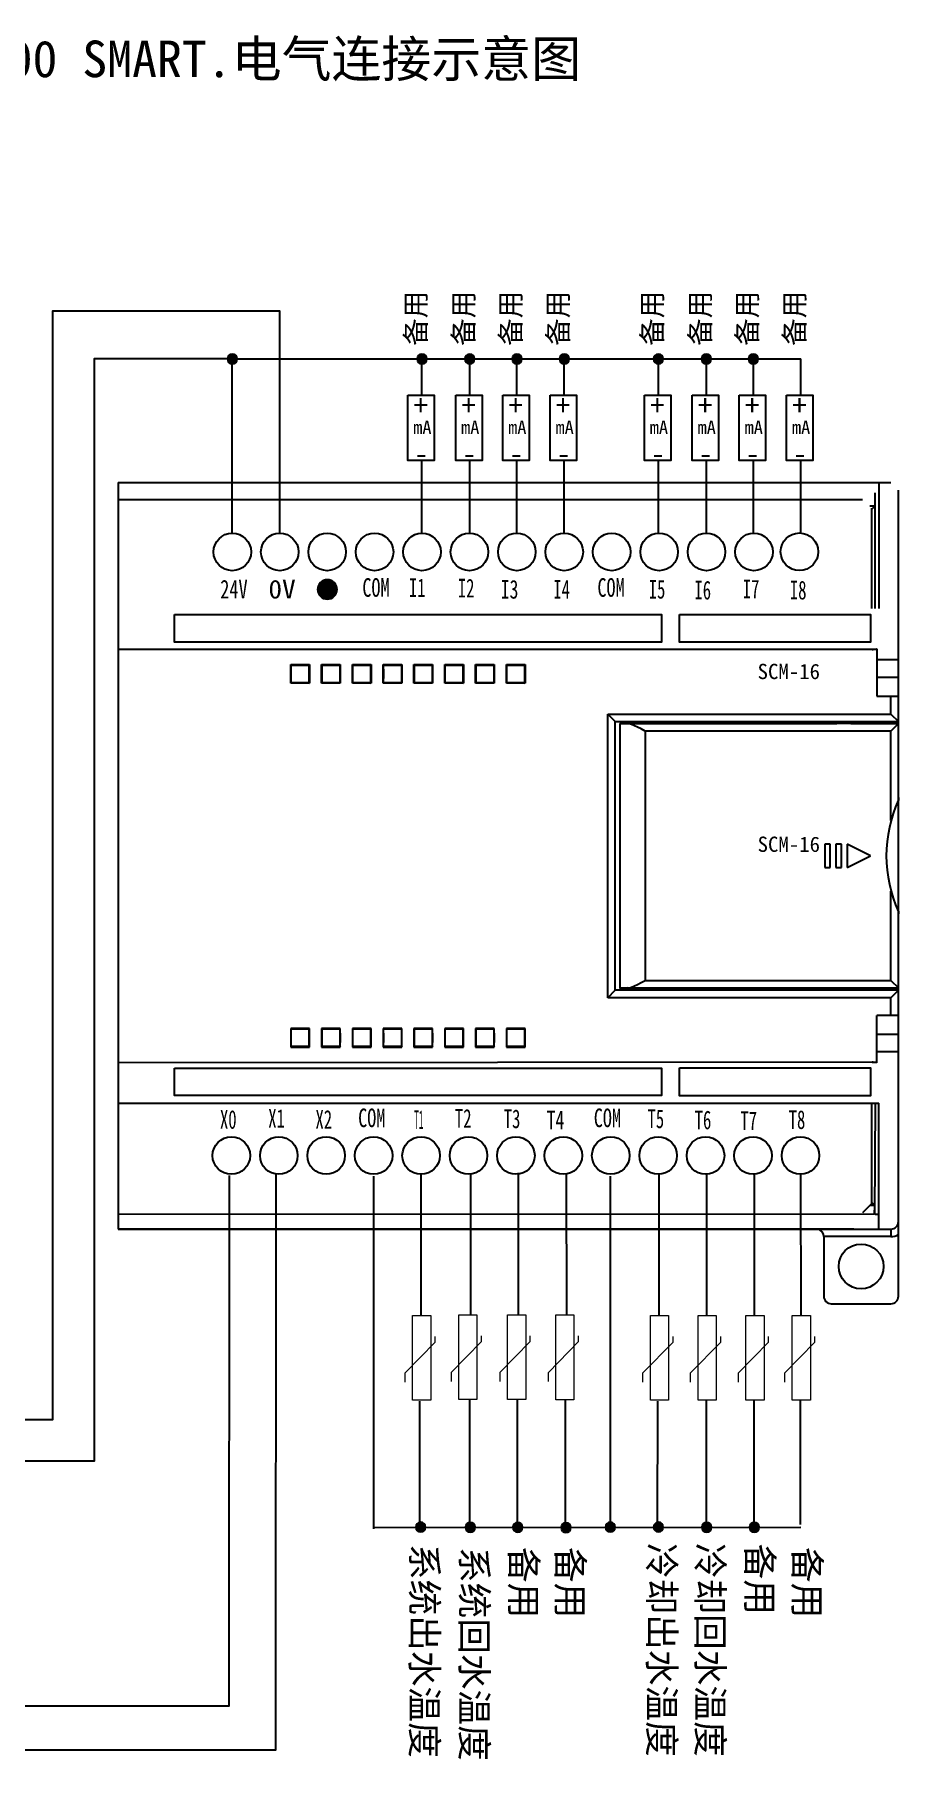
# Model space of a CAD drawing. Extents: x 430 to 1102, y 359 to 561.
# Drawn here: x 604.9 to 697.5, y 375.9 to 560.8 of the extents above; entities that cross this region are included whole.
import ezdxf
from ezdxf.enums import TextEntityAlignment as Align

# ---------------------------------------------------------------- set-up
doc = ezdxf.new("R2010")
doc.units = 0
doc.header["$LTSCALE"] = 47.498
doc.header["$MEASUREMENT"] = 0
doc.layers.get('0').update_dxf_attribs({"linetype": 'CONTINUOUS'})
doc.layers.add('控制线', color=7, linetype='CONTINUOUS', lineweight=25)
doc.layers.add('文本', color=7, linetype='CONTINUOUS', lineweight=25)

# ---------------------------------------------------------------- blocks, each defined once
blk = doc.blocks.new('CAXBLOCK230', base_point=(492.259, -16.618))
at = {"layer": '控制线', "linetype": 'Continuous', "lineweight": 25}
blk.add_hatch(color=256, dxfattribs=at).paths.add_polyline_path([(1252.827, 322.312), (1252.307, 322.312), (1252.314, 322.231), (1252.333, 322.151), (1252.364, 322.076), (1252.407, 322.007), (1252.46, 321.944), (1252.522, 321.891), (1252.591, 321.849), (1252.667, 321.818), (1252.746, 321.799), (1252.827, 321.792), (1252.909, 321.799), (1252.988, 321.818), (1253.064, 321.849), (1253.133, 321.891), (1253.195, 321.944), (1253.248, 322.007), (1253.291, 322.076), (1253.322, 322.151), (1253.341, 322.231), (1253.347, 322.312)], flags=0)
for p, q in [((1252.827, 322.312), (1252.307, 322.312)), ((1253.347, 322.312), (1252.827, 322.312))]:
    blk.add_line(p, q, dxfattribs=at)
blk.add_arc((1252.827, 322.312), 0.52, 180, 360, dxfattribs=at)
blk = doc.blocks.new('CAXBLOCK231', base_point=(492.259, -16.618))
at = {"layer": '控制线', "linetype": 'Continuous', "lineweight": 25}
blk.add_hatch(color=256, dxfattribs=at).paths.add_polyline_path([(1252.827, 322.312), (1253.347, 322.312), (1253.341, 322.394), (1253.322, 322.473), (1253.291, 322.548), (1253.248, 322.618), (1253.195, 322.68), (1253.133, 322.733), (1253.064, 322.775), (1252.988, 322.807), (1252.909, 322.826), (1252.827, 322.832), (1252.746, 322.826), (1252.667, 322.807), (1252.591, 322.775), (1252.522, 322.733), (1252.46, 322.68), (1252.407, 322.618), (1252.364, 322.548), (1252.333, 322.473), (1252.314, 322.394), (1252.307, 322.312)], flags=0)
for p, q in [((1252.307, 322.312), (1252.827, 322.312)), ((1252.827, 322.312), (1253.347, 322.312))]:
    blk.add_line(p, q, dxfattribs=at)
blk.add_arc((1252.827, 322.312), 0.52, 0, 180, dxfattribs=at)
blk = doc.blocks.new('CAXBLOCK229', base_point=(1252.567, 322.312))
at = {"layer": '控制线', "linetype": 'Continuous', "lineweight": 25}
for name in ['CAXBLOCK231', 'CAXBLOCK230']:
    blk.add_blockref(name, (492.259, -16.618), dxfattribs=at)

msp = doc.modelspace()

# ---------------------------------------------------------------- linework, layer by layer
for p, q in [((626.09, 507.33), (626.09, 526.01)), ((631.17, 507.33), (631.17, 526.01)), ((646.41, 522.13), (646.41, 526.01)), ((651.53, 522.13), (651.53, 526.01)), ((656.58, 522.13), (656.58, 526.01)), ((661.65, 522.13), (661.65, 526.01)), ((671.74, 522.13), (671.74, 526.01)), ((676.87, 522.13), (676.87, 526.01)), ((681.91, 522.13), (681.91, 526.01)), ((686.98, 522.13), (686.98, 526.01)), ((646.41, 507.33), (646.41, 515.12)), ((651.53, 507.33), (651.53, 515.12)), ((656.58, 507.33), (656.58, 515.12)), ((661.65, 507.33), (661.65, 515.12)), ((671.74, 507.33), (671.74, 515.12)), ((676.87, 507.33), (676.87, 515.12)), ((681.91, 507.33), (681.91, 515.12)), ((686.98, 507.33), (686.98, 515.12)), ((613.88, 512.76), (613.88, 432.76)), ((641.22, 438.44), (641.22, 400.64)), ((646.29, 438.57), (646.29, 423.45)), ((651.6, 438.68), (651.6, 423.56)), ((656.7, 438.78), (656.72, 423.59)), ((661.87, 438.75), (661.89, 423.57)), ((666.58, 438.44), (666.58, 400.64)), ((671.77, 438.57), (671.77, 423.45)), ((676.87, 438.67), (676.89, 423.48)), ((681.98, 438.71), (682, 423.5)), ((686.97, 438.57), (686.99, 423.5)), ((694.9, 434.36), (613.88, 434.32)), ((646.18, 400.78), (646.19, 414.32)), ((651.55, 401.11), (651.55, 414.46)), ((656.64, 401.11), (656.64, 414.46)), ((661.8, 401.08), (661.8, 414.44)), ((671.65, 400.78), (671.67, 414.32)), ((676.87, 401.11), (676.87, 414.4)), ((681.98, 401.11), (681.98, 414.4)), ((686.97, 401.11), (686.97, 414.4)), ((641.22, 400.78), (687, 400.8))]:
    msp.add_line(p, q)
at = {"color": 7}
for p, q in [((613.88, 512.76), (696.65, 512.76)), ((695.35, 512.76), (695.35, 499.26)), ((613.88, 510.95), (693.59, 510.95)), ((694.93, 510.24), (694.38, 510.24)), ((694.93, 510.24), (694.6, 509.91)), ((694.93, 511.66), (694.93, 510.24)), ((694.95, 499.26), (694.95, 511.66)), ((697.45, 425.56), (697.45, 511.96)), ((694.6, 499.26), (694.6, 510.01)), ((695.15, 494.86), (613.88, 494.86)), ((694.65, 494.89), (694.66, 494.89)), ((694.66, 494.89), (694.65, 494.89)), ((694.66, 494.89), (694.75, 494.89)), ((694.75, 494.88), (694.66, 494.89)), ((694.75, 494.89), (694.91, 494.9)), ((694.91, 494.88), (694.75, 494.88)), ((694.91, 494.9), (695.1, 494.9)), ((695.1, 494.88), (694.91, 494.88)), ((695.1, 494.86), (695.1, 494.9)), ((695.15, 494.9), (695.1, 494.9)), ((695.15, 494.88), (695.1, 494.88)), ((695.15, 494.96), (695.15, 494.9)), ((695.15, 494.86), (695.15, 489.86)), ((695.15, 493.79), (697.45, 493.79)), ((632.35, 491.26), (632.35, 493.26)), ((632.4, 493.21), (632.35, 493.26)), ((632.35, 493.26), (634.35, 493.26)), ((632.4, 491.31), (632.4, 493.21)), ((632.4, 493.21), (634.3, 493.21)), ((634.3, 493.21), (634.35, 493.26)), ((634.3, 493.21), (634.3, 491.31)), ((634.33, 492.76), (634.33, 491.76)), ((634.35, 493.26), (634.35, 491.26)), ((635.65, 491.26), (635.65, 493.26)), ((635.7, 493.21), (635.65, 493.26)), ((635.65, 493.26), (637.65, 493.26)), ((635.67, 492.76), (635.67, 491.76)), ((635.7, 491.31), (635.7, 493.21)), ((635.7, 493.21), (637.6, 493.21)), ((637.6, 493.21), (637.65, 493.26)), ((637.6, 493.21), (637.6, 491.31)), ((637.63, 492.76), (637.63, 491.76)), ((637.65, 493.26), (637.65, 491.26)), ((638.95, 491.26), (638.95, 493.26)), ((639, 493.21), (638.95, 493.26)), ((638.95, 493.26), (640.95, 493.26)), ((638.97, 492.76), (638.97, 491.76)), ((639, 491.31), (639, 493.21)), ((639, 493.21), (640.9, 493.21)), ((640.9, 493.21), (640.95, 493.26)), ((640.9, 493.21), (640.9, 491.31)), ((640.93, 492.76), (640.93, 491.76)), ((640.95, 493.26), (640.95, 491.26)), ((642.25, 491.26), (642.25, 493.26)), ((642.3, 493.21), (642.25, 493.26)), ((642.25, 493.26), (644.25, 493.26)), ((642.27, 492.76), (642.27, 491.76)), ((642.3, 491.31), (642.3, 493.21)), ((642.3, 493.21), (644.2, 493.21)), ((644.2, 493.21), (644.25, 493.26)), ((644.2, 493.21), (644.2, 491.31)), ((644.23, 492.76), (644.23, 491.76)), ((644.25, 493.26), (644.25, 491.26)), ((645.55, 491.26), (645.55, 493.26)), ((645.6, 493.21), (645.55, 493.26)), ((645.55, 493.26), (647.55, 493.26)), ((645.57, 492.76), (645.57, 491.76)), ((645.6, 491.31), (645.6, 493.21)), ((645.6, 493.21), (647.5, 493.21)), ((647.5, 493.21), (647.55, 493.26)), ((647.5, 493.21), (647.5, 491.31)), ((647.53, 492.76), (647.53, 491.76)), ((647.55, 493.26), (647.55, 491.26)), ((648.85, 491.26), (648.85, 493.26)), ((648.9, 493.21), (648.85, 493.26)), ((648.85, 493.26), (650.85, 493.26)), ((648.87, 492.76), (648.87, 491.76)), ((648.9, 491.31), (648.9, 493.21)), ((648.9, 493.21), (650.8, 493.21)), ((650.8, 493.21), (650.85, 493.26)), ((650.8, 493.21), (650.8, 491.31)), ((650.83, 492.76), (650.83, 491.76)), ((650.85, 493.26), (650.85, 491.26)), ((652.15, 491.26), (652.15, 493.26)), ((652.2, 493.21), (652.15, 493.26)), ((652.15, 493.26), (654.15, 493.26)), ((652.17, 492.76), (652.17, 491.76)), ((652.2, 491.31), (652.2, 493.21)), ((652.2, 493.21), (654.1, 493.21)), ((654.1, 493.21), (654.15, 493.26)), ((654.1, 493.21), (654.1, 491.31)), ((654.13, 492.76), (654.13, 491.76)), ((654.15, 493.26), (654.15, 491.26)), ((655.45, 491.26), (655.45, 493.26)), ((655.5, 493.21), (655.45, 493.26)), ((655.45, 493.26), (657.45, 493.26)), ((655.47, 492.76), (655.47, 491.76)), ((655.5, 491.31), (655.5, 493.21)), ((655.5, 493.21), (657.4, 493.21)), ((657.4, 493.21), (657.45, 493.26)), ((657.4, 493.21), (657.4, 491.31)), ((657.45, 493.26), (657.45, 491.26)), ((695.15, 491.9), (697.45, 491.9)), ((632.4, 491.31), (632.35, 491.26)), ((634.35, 491.26), (632.35, 491.26)), ((634.3, 491.31), (632.4, 491.31)), ((634.3, 491.31), (634.35, 491.26)), ((635.7, 491.31), (635.65, 491.26)), ((637.65, 491.26), (635.65, 491.26)), ((637.6, 491.31), (635.7, 491.31)), ((637.6, 491.31), (637.65, 491.26)), ((639, 491.31), (638.95, 491.26)), ((640.95, 491.26), (638.95, 491.26)), ((640.9, 491.31), (639, 491.31)), ((640.9, 491.31), (640.95, 491.26)), ((642.3, 491.31), (642.25, 491.26)), ((644.25, 491.26), (642.25, 491.26)), ((644.2, 491.31), (642.3, 491.31)), ((644.2, 491.31), (644.25, 491.26)), ((645.6, 491.31), (645.55, 491.26)), ((647.55, 491.26), (645.55, 491.26)), ((647.5, 491.31), (645.6, 491.31)), ((647.5, 491.31), (647.55, 491.26)), ((648.9, 491.31), (648.85, 491.26)), ((650.85, 491.26), (648.85, 491.26)), ((650.8, 491.31), (648.9, 491.31)), ((650.8, 491.31), (650.85, 491.26)), ((652.2, 491.31), (652.15, 491.26)), ((654.15, 491.26), (652.15, 491.26)), ((654.1, 491.31), (652.2, 491.31)), ((654.1, 491.31), (654.15, 491.26)), ((655.5, 491.31), (655.45, 491.26)), ((657.45, 491.26), (655.45, 491.26)), ((657.4, 491.31), (655.5, 491.31)), ((657.4, 491.31), (657.45, 491.26)), ((695.15, 489.86), (697.45, 489.86)), ((696.65, 487.96), (696.65, 489.86)), ((666.3, 457.56), (666.3, 487.96)), ((666.3, 487.96), (667.1, 487.16)), ((666.3, 487.96), (696.65, 487.96)), ((667.1, 458.36), (667.1, 487.16)), ((667.1, 487.16), (697.45, 487.16)), ((667.6, 486.96), (667.6, 458.56)), ((667.64, 486.96), (667.6, 486.96)), ((667.6, 486.96), (669.3, 486.96)), ((667.74, 486.95), (667.64, 486.96)), ((667.9, 486.94), (667.74, 486.95)), ((668.12, 486.94), (667.9, 486.94)), ((668.4, 486.93), (668.12, 486.94)), ((668.61, 486.9), (668.4, 486.93)), ((697.45, 486.93), (668.4, 486.93)), ((668.87, 486.83), (668.61, 486.9)), ((669.17, 486.71), (668.87, 486.83)), ((669.5, 486.55), (669.17, 486.71)), ((669.2, 487.16), (669.2, 486.96)), ((669.3, 486.96), (669.3, 487.16)), ((669.3, 486.96), (669.34, 486.96)), ((669.34, 486.96), (669.44, 486.96)), ((669.44, 486.96), (669.59, 486.95)), ((669.89, 486.36), (669.5, 486.55)), ((669.59, 486.95), (669.8, 486.95)), ((669.8, 486.95), (670.04, 486.95)), ((670.3, 486.13), (669.89, 486.36)), ((670.04, 486.95), (670.3, 486.95)), ((670.3, 486.95), (670.56, 486.95)), ((670.56, 486.95), (670.8, 486.95)), ((670.8, 486.95), (671.01, 486.95)), ((671.01, 486.95), (671.17, 486.96)), ((671.17, 486.96), (671.27, 486.96)), ((671.27, 486.96), (671.3, 486.96)), ((671.3, 486.96), (671.3, 487.16)), ((671.3, 486.96), (690.85, 486.96)), ((671.4, 487.16), (671.4, 486.96)), ((690.85, 487.16), (690.85, 486.96)), ((690.88, 486.96), (690.85, 486.96)), ((690.97, 486.96), (690.88, 486.96)), ((691.11, 486.95), (690.97, 486.96)), ((691.29, 486.95), (691.11, 486.95)), ((691.49, 486.95), (691.29, 486.95)), ((691.71, 486.95), (691.49, 486.95)), ((691.91, 486.95), (691.71, 486.95)), ((692.1, 486.95), (691.91, 486.95)), ((692.24, 486.96), (692.1, 486.95)), ((692.32, 486.96), (692.24, 486.96)), ((692.35, 486.96), (692.32, 486.96)), ((692.35, 487.16), (692.35, 486.96)), ((692.35, 486.96), (697.45, 486.96)), ((696.65, 487.96), (697.45, 487.16)), ((697.45, 486.93), (696.65, 486.13)), ((697.45, 486.93), (697.45, 486.93)), ((670.3, 486.13), (670.3, 459.4)), ((696.65, 486.13), (670.3, 486.13)), ((696.65, 476.54), (696.65, 486.13)), ((697.45, 479), (697.45, 478.92)), ((697.45, 478.92), (697.45, 478.84)), ((697.45, 478.84), (697.45, 478.75)), ((689.55, 474.01), (689.55, 471.51)), ((690.15, 474.01), (689.55, 474.01)), ((690.15, 471.51), (690.15, 474.01)), ((690.75, 474.01), (690.75, 471.51)), ((691.35, 474.01), (690.75, 474.01)), ((691.35, 471.51), (691.35, 474.01)), ((691.95, 474.01), (691.95, 471.51)), ((694.45, 472.76), (691.95, 474.01)), ((689.55, 471.51), (690.15, 471.51)), ((690.75, 471.51), (691.35, 471.51)), ((691.95, 471.51), (694.45, 472.76)), ((696.65, 459.4), (696.65, 468.99)), ((697.45, 466.78), (697.45, 466.69)), ((697.45, 466.69), (697.45, 466.61)), ((697.45, 466.61), (697.45, 466.53)), ((667.64, 458.57), (667.6, 458.56)), ((667.6, 458.56), (669.3, 458.56)), ((667.74, 458.58), (667.64, 458.57)), ((667.9, 458.59), (667.74, 458.58)), ((668.12, 458.59), (667.9, 458.59)), ((668.4, 458.6), (668.12, 458.59)), ((668.4, 458.6), (668.61, 458.63)), ((668.4, 458.6), (697.45, 458.6)), ((668.61, 458.63), (668.87, 458.7)), ((668.87, 458.7), (669.17, 458.82)), ((669.17, 458.82), (669.5, 458.98)), ((669.2, 458.36), (669.2, 458.56)), ((669.3, 458.56), (669.34, 458.57)), ((669.3, 458.36), (669.3, 458.56)), ((669.34, 458.57), (669.44, 458.57)), ((669.44, 458.57), (669.59, 458.58)), ((669.5, 458.98), (669.89, 459.17)), ((669.59, 458.58), (669.8, 458.58)), ((669.8, 458.58), (670.04, 458.58)), ((669.89, 459.17), (670.3, 459.4)), ((670.04, 458.58), (670.3, 458.58)), ((670.3, 459.4), (696.65, 459.4)), ((670.3, 458.58), (670.56, 458.58)), ((670.56, 458.58), (670.8, 458.58)), ((670.8, 458.58), (671.01, 458.58)), ((671.01, 458.58), (671.17, 458.57)), ((671.17, 458.57), (671.27, 458.57)), ((671.27, 458.57), (671.3, 458.56)), ((671.3, 458.36), (671.3, 458.56)), ((671.3, 458.56), (690.85, 458.56)), ((671.4, 458.36), (671.4, 458.56)), ((690.88, 458.57), (690.85, 458.56)), ((690.85, 458.36), (690.85, 458.56)), ((690.97, 458.57), (690.88, 458.57)), ((691.11, 458.57), (690.97, 458.57)), ((691.29, 458.58), (691.11, 458.57)), ((691.49, 458.58), (691.29, 458.58)), ((691.71, 458.58), (691.49, 458.58)), ((691.91, 458.58), (691.71, 458.58)), ((692.1, 458.57), (691.91, 458.58)), ((692.24, 458.57), (692.1, 458.57)), ((692.32, 458.57), (692.24, 458.57)), ((692.35, 458.56), (692.32, 458.57)), ((692.35, 458.36), (692.35, 458.56)), ((692.35, 458.56), (697.45, 458.56)), ((696.65, 459.4), (697.45, 458.6)), ((697.45, 458.6), (697.45, 458.6)), ((666.3, 457.56), (667.1, 458.36)), ((696.65, 457.56), (666.3, 457.56)), ((697.45, 458.36), (667.1, 458.36)), ((696.65, 457.56), (697.45, 458.36)), ((696.65, 455.66), (696.65, 457.56)), ((695.15, 450.66), (695.15, 455.66)), ((697.45, 455.66), (695.15, 455.66)), ((632.35, 454.26), (632.35, 452.26)), ((632.4, 454.21), (632.35, 454.26)), ((634.35, 454.26), (632.35, 454.26)), ((632.4, 452.31), (632.4, 454.21)), ((632.4, 454.21), (634.3, 454.21)), ((634.3, 454.21), (634.35, 454.26)), ((634.3, 454.21), (634.3, 452.31)), ((634.33, 453.76), (634.33, 452.76)), ((634.35, 452.26), (634.35, 454.26)), ((635.65, 454.26), (635.65, 452.26)), ((635.7, 454.21), (635.65, 454.26)), ((637.65, 454.26), (635.65, 454.26)), ((635.67, 453.76), (635.67, 452.76)), ((635.7, 452.31), (635.7, 454.21)), ((635.7, 454.21), (637.6, 454.21)), ((637.6, 454.21), (637.65, 454.26)), ((637.6, 454.21), (637.6, 452.31)), ((637.63, 453.76), (637.63, 452.76)), ((637.65, 452.26), (637.65, 454.26)), ((638.95, 454.26), (638.95, 452.26)), ((639, 454.21), (638.95, 454.26)), ((640.95, 454.26), (638.95, 454.26)), ((638.97, 453.76), (638.97, 452.76)), ((639, 452.31), (639, 454.21)), ((639, 454.21), (640.9, 454.21)), ((640.9, 454.21), (640.95, 454.26)), ((640.9, 454.21), (640.9, 452.31)), ((640.93, 453.76), (640.93, 452.76)), ((640.95, 452.26), (640.95, 454.26)), ((642.25, 454.26), (642.25, 452.26)), ((642.3, 454.21), (642.25, 454.26)), ((644.25, 454.26), (642.25, 454.26)), ((642.27, 453.76), (642.27, 452.76)), ((642.3, 452.31), (642.3, 454.21)), ((642.3, 454.21), (644.2, 454.21)), ((644.2, 454.21), (644.25, 454.26)), ((644.2, 454.21), (644.2, 452.31)), ((644.23, 453.76), (644.23, 452.76)), ((644.25, 452.26), (644.25, 454.26)), ((645.55, 454.26), (645.55, 452.26)), ((645.6, 454.21), (645.55, 454.26)), ((647.55, 454.26), (645.55, 454.26)), ((645.57, 453.76), (645.57, 452.76)), ((645.6, 452.31), (645.6, 454.21)), ((645.6, 454.21), (647.5, 454.21)), ((647.5, 454.21), (647.55, 454.26)), ((647.5, 454.21), (647.5, 452.31)), ((647.53, 453.76), (647.53, 452.76)), ((647.55, 452.26), (647.55, 454.26)), ((648.85, 454.26), (648.85, 452.26)), ((648.9, 454.21), (648.85, 454.26)), ((650.85, 454.26), (648.85, 454.26)), ((648.87, 453.76), (648.87, 452.76)), ((648.9, 452.31), (648.9, 454.21)), ((648.9, 454.21), (650.8, 454.21)), ((650.8, 454.21), (650.85, 454.26)), ((650.8, 454.21), (650.8, 452.31)), ((650.83, 453.76), (650.83, 452.76)), ((650.85, 452.26), (650.85, 454.26)), ((652.15, 454.26), (652.15, 452.26)), ((652.2, 454.21), (652.15, 454.26)), ((654.15, 454.26), (652.15, 454.26)), ((652.17, 453.76), (652.17, 452.76)), ((652.2, 452.31), (652.2, 454.21)), ((652.2, 454.21), (654.1, 454.21)), ((654.1, 454.21), (654.15, 454.26)), ((654.1, 454.21), (654.1, 452.31)), ((654.13, 453.76), (654.13, 452.76)), ((654.15, 452.26), (654.15, 454.26)), ((655.45, 454.26), (655.45, 452.26)), ((655.5, 454.21), (655.45, 454.26)), ((657.45, 454.26), (655.45, 454.26)), ((655.47, 453.76), (655.47, 452.76)), ((655.5, 452.31), (655.5, 454.21)), ((655.5, 454.21), (657.4, 454.21)), ((657.4, 454.21), (657.45, 454.26)), ((657.4, 454.21), (657.4, 452.31)), ((657.45, 452.26), (657.45, 454.26)), ((697.45, 453.63), (695.15, 453.63)), ((632.4, 452.31), (632.35, 452.26)), ((632.35, 452.26), (634.35, 452.26)), ((634.3, 452.31), (632.4, 452.31)), ((634.3, 452.31), (634.35, 452.26)), ((635.7, 452.31), (635.65, 452.26)), ((635.65, 452.26), (637.65, 452.26)), ((637.6, 452.31), (635.7, 452.31)), ((637.6, 452.31), (637.65, 452.26)), ((639, 452.31), (638.95, 452.26)), ((638.95, 452.26), (640.95, 452.26)), ((640.9, 452.31), (639, 452.31)), ((640.9, 452.31), (640.95, 452.26)), ((642.3, 452.31), (642.25, 452.26)), ((642.25, 452.26), (644.25, 452.26)), ((644.2, 452.31), (642.3, 452.31)), ((644.2, 452.31), (644.25, 452.26)), ((645.6, 452.31), (645.55, 452.26)), ((645.55, 452.26), (647.55, 452.26)), ((647.5, 452.31), (645.6, 452.31)), ((647.5, 452.31), (647.55, 452.26)), ((648.9, 452.31), (648.85, 452.26)), ((648.85, 452.26), (650.85, 452.26)), ((650.8, 452.31), (648.9, 452.31)), ((650.8, 452.31), (650.85, 452.26)), ((652.2, 452.31), (652.15, 452.26)), ((652.15, 452.26), (654.15, 452.26)), ((654.1, 452.31), (652.2, 452.31)), ((654.1, 452.31), (654.15, 452.26)), ((655.5, 452.31), (655.45, 452.26)), ((655.45, 452.26), (657.45, 452.26)), ((657.4, 452.31), (655.5, 452.31)), ((657.4, 452.31), (657.45, 452.26)), ((697.45, 451.74), (695.15, 451.74)), ((695.15, 450.66), (613.88, 450.57)), ((694.66, 450.64), (694.65, 450.64)), ((694.65, 450.64), (694.66, 450.64)), ((694.66, 450.64), (694.75, 450.65)), ((694.75, 450.64), (694.66, 450.64)), ((694.75, 450.65), (694.91, 450.65)), ((694.91, 450.63), (694.75, 450.64)), ((694.91, 450.65), (695.1, 450.65)), ((695.1, 450.63), (694.91, 450.63)), ((695.15, 450.65), (695.1, 450.65)), ((695.15, 450.63), (695.1, 450.63)), ((695.15, 450.57), (695.15, 450.63)), ((613.88, 446.26), (695.35, 446.26)), ((694.6, 435.51), (694.6, 446.26)), ((694.95, 446.26), (694.9, 434.33)), ((695.35, 432.76), (695.35, 446.26)), ((694.6, 435.51), (693.6, 434.51)), ((694.93, 435.29), (694.38, 435.29)), ((694.93, 435.29), (694.6, 435.61)), ((694.9, 434.36), (694.93, 435.29)), ((613.88, 432.79), (692.68, 432.79)), ((613.88, 432.76), (696.65, 432.76)), ((694.95, 434.36), (695.35, 434.36)), ((696.65, 432.76), (696.65, 431.96)), ((689.45, 431.96), (689.45, 425.56)), ((696.65, 431.96), (689.45, 431.96)), ((690.25, 424.76), (696.65, 424.76))]:
    msp.add_line(p, q, dxfattribs=at)
at = {"lineweight": 13}
for p, q in [((647.83, 420.64), (644.61, 417.35)), ((647.83, 420.64), (647.83, 421.26)), ((652.78, 420.7), (649.56, 417.41)), ((652.78, 420.7), (652.78, 421.32)), ((658.01, 420.72), (654.79, 417.43)), ((658.01, 420.72), (658.01, 421.33)), ((663.17, 420.7), (659.95, 417.4)), ((663.17, 420.7), (663.17, 421.31)), ((673.3, 420.64), (670.08, 417.35)), ((673.3, 420.64), (673.3, 421.26)), ((678.41, 420.64), (675.19, 417.35)), ((678.41, 420.64), (678.41, 421.26)), ((683.54, 420.64), (680.32, 417.35)), ((683.54, 420.64), (683.54, 421.26)), ((688.5, 420.64), (685.28, 417.35)), ((688.5, 420.64), (688.5, 421.26)), ((644.61, 416.36), (644.61, 417.35)), ((649.56, 416.42), (649.56, 417.41)), ((654.79, 416.43), (654.79, 417.43)), ((659.95, 416.41), (659.95, 417.4)), ((670.08, 416.36), (670.08, 417.35)), ((675.19, 416.36), (675.19, 417.35)), ((680.32, 416.36), (680.32, 417.35)), ((685.28, 416.36), (685.28, 417.35))]:
    msp.add_line(p, q, dxfattribs=at)
at = {"flags": 128}
for points in [[(630.76, 438.57), (630.73, 376.91), (468.07, 376.91), (468.07, 542.07), (492.52, 542.07), (492.52, 516.77)], [(625.74, 438.52), (625.73, 381.64), (471.77, 381.64), (471.77, 538.88), (488.52, 538.88), (488.52, 516.77)], [(631.17, 526.01), (631.17, 531.14), (606.83, 531.14), (606.83, 412.31), (594.36, 412.31), (594.36, 420.06)], [(626.09, 526.01), (611.31, 526.01), (611.31, 407.89), (590.36, 407.89), (590.36, 420.06)], [(626.09, 526.01), (686.98, 526.01)]]:
    msp.add_lwpolyline(points, dxfattribs=at)
for points in [[(644.89, 522.13), (647.72, 522.13), (647.72, 515.12), (644.89, 515.12)], [(650.02, 522.13), (652.84, 522.13), (652.84, 515.12), (650.02, 515.12)], [(655.06, 522.13), (657.88, 522.13), (657.88, 515.12), (655.06, 515.12)], [(660.13, 522.13), (662.95, 522.13), (662.95, 515.12), (660.13, 515.12)], [(670.23, 522.13), (673.05, 522.13), (673.05, 515.12), (670.23, 515.12)], [(675.35, 522.13), (678.18, 522.13), (678.18, 515.12), (675.35, 515.12)], [(680.39, 522.13), (683.22, 522.13), (683.22, 515.12), (680.39, 515.12)], [(685.46, 522.13), (688.29, 522.13), (688.29, 515.12), (685.46, 515.12)], [(619.9, 498.63), (672.06, 498.63), (672.06, 495.66), (619.9, 495.66)], [(673.98, 498.64), (694.45, 498.64), (694.45, 495.66), (673.98, 495.66)], [(619.9, 450.02), (672.06, 450.02), (672.06, 447.06), (619.9, 447.06)], [(673.98, 450.04), (694.45, 450.04), (694.45, 447.05), (673.98, 447.05)]]:
    msp.add_lwpolyline(points, close=True)
at = {"lineweight": 13}
for points in [[(645.4, 423.5), (647.35, 423.5), (647.35, 414.42), (645.4, 414.42)], [(650.35, 423.56), (652.3, 423.56), (652.3, 414.48), (650.35, 414.48)], [(655.58, 423.58), (657.53, 423.58), (657.53, 414.5), (655.58, 414.5)], [(660.74, 423.56), (662.69, 423.56), (662.69, 414.47), (660.74, 414.47)], [(670.87, 423.5), (672.82, 423.5), (672.82, 414.42), (670.87, 414.42)], [(675.98, 423.5), (677.93, 423.5), (677.93, 414.42), (675.98, 414.42)], [(681.11, 423.5), (683.06, 423.5), (683.06, 414.42), (681.11, 414.42)], [(686.07, 423.5), (688.02, 423.5), (688.02, 414.42), (686.07, 414.42)]]:
    msp.add_lwpolyline(points, close=True, dxfattribs=at)
at = {"color": 7}
for centre, radius in [((626.09, 505.33), 2.01), ((631.17, 505.33), 2.01), ((636.25, 505.33), 2.01), ((641.33, 505.33), 2.01), ((646.41, 505.33), 2.01), ((651.49, 505.33), 2.01), ((656.57, 505.33), 2.01), ((661.65, 505.33), 2.01), ((666.73, 505.33), 2.01), ((671.81, 505.33), 2.01), ((676.89, 505.33), 2.01), ((681.97, 505.33), 2.01), ((686.84, 505.35), 2.01), ((625.99, 440.64), 2.01), ((631.07, 440.64), 2.01), ((636.15, 440.64), 2.01), ((641.23, 440.64), 2.01), ((646.31, 440.64), 2.01), ((651.39, 440.64), 2.01), ((656.47, 440.64), 2.01), ((661.55, 440.64), 2.01), ((666.63, 440.64), 2.01), ((671.71, 440.64), 2.01), ((676.79, 440.64), 2.01), ((681.87, 440.64), 2.01), ((686.95, 440.64), 2.01), ((693.45, 428.76), 2.4)]:
    msp.add_circle(centre, radius, dxfattribs=at)
for centre, radius, start, end in [((691.6, 486.46), 0.903, 128.3795, 146.145), ((691.6, 486.46), 0.903, 33.855, 51.6205), ((710.65, 472.76), 14.5, 155.6097, 204.3903), ((691.6, 459.07), 0.903, 213.855, 227.1349), ((691.6, 459.07), 0.903, 312.8651, 326.145), ((688.65, 431.96), 0.8, 0, 77.4383), ((696.65, 433.56), 0.8, 270, 0), ((696.65, 433.56), 1.6, 270, 300), ((690.25, 425.56), 0.8, 180, 270), ((696.65, 425.56), 0.8, 270, 0)]:
    msp.add_arc(centre, radius, start, end, dxfattribs=at)

# ---------------------------------------------------------------- block references
at = {"layer": '控制线', "linetype": 'Continuous', "lineweight": 25}
for p in [(625.83, 526.01), (646.15, 526.01), (651.27, 526.01), (656.32, 526.01), (661.39, 526.01), (671.48, 526.01), (676.61, 526.01), (681.65, 526.01), (646.01, 400.82), (651.32, 400.8), (656.41, 400.8), (661.57, 400.77), (666.32, 400.82), (671.48, 400.82), (676.64, 400.8), (681.75, 400.8)]:
    msp.add_blockref('CAXBLOCK229', p, dxfattribs=at)
at = {"layer": '控制线', "linetype": 'Continuous', "lineweight": 25, "xscale": 2, "yscale": 2, "zscale": 2}
msp.add_blockref('CAXBLOCK229', (635.75, 501.31), dxfattribs=at)

# ---------------------------------------------------------------- texts
at = {"color": 7, "linetype": 'ByBlock'}
for s, width, p, p2 in [('24V', 0.4875, (624.8, 500.34), (627.73, 500.34)), ('0V', 0.797727, (629.96, 500.34), (632.88, 500.34)), ('COM', 0.548437, (640.02, 500.52), (642.94, 500.52)), ('I1', 0.890625, (645.01, 500.49), (646.8, 500.49)), ('I2', 0.667969, (650.25, 500.45), (652.03, 500.45)), ('I3', 0.714844, (654.84, 500.33), (656.74, 500.33)), ('I4', 0.667969, (660.48, 500.33), (662.26, 500.33)), ('COM', 0.548437, (665.2, 500.52), (668.12, 500.52)), ('I5', 0.667969, (670.7, 500.33), (672.48, 500.33)), ('I6', 0.667969, (675.59, 500.24), (677.38, 500.24)), ('I7', 0.667969, (680.77, 500.36), (682.55, 500.36)), ('I8', 0.667969, (685.82, 500.24), (687.6, 500.24)), ('X1', 0.667969, (629.94, 443.62), (631.72, 443.62)), ('COM', 0.548437, (639.57, 443.68), (642.49, 443.68)), ('T2', 0.534375, (649.93, 443.62), (651.72, 443.62)), ('T3', 0.534375, (655.17, 443.58), (656.95, 443.58)), ('COM', 0.548437, (664.81, 443.68), (667.73, 443.68)), ('T5', 0.534375, (670.57, 443.58), (672.35, 443.58)), ('X0', 0.59375, (624.77, 443.51), (626.55, 443.51)), ('X2', 0.534375, (635, 443.51), (636.78, 443.51)), ('T1', 0.386719, (645.55, 443.5), (646.58, 443.5)), ('T4', 0.571875, (659.76, 443.46), (661.66, 443.46)), ('T6', 0.534375, (675.62, 443.46), (677.4, 443.46)), ('T7', 0.534375, (680.52, 443.37), (682.3, 443.37)), ('T8', 0.534375, (685.69, 443.49), (687.47, 443.49))]:
    msp.add_text(s, height=2, dxfattribs=dict(at, width=width)).set_placement(p, p2, align=Align.FIT)
at = {"insert": (511.18, 560.13), "char_height": 3.92, "width": 182.2118, "attachment_point": 1}
msp.add_mtext('{\\fSimSun|b0|i0|c134|p2;涡旋机.水冷冷水（电暖）.4机头.S7-200 SMART.电气连接示意图}', dxfattribs=at)
at = {"layer": '文本', "linetype": 'Continuous', "lineweight": 25, "attachment_point": 1}
for s, insert, char_height, rotation in [('{\\fSimHei|b0|i0|c134|p34;备用}', (644.65, 527.42), 2.1609, 90), ('{\\fSimHei|b0|i0|c134|p34;备用}', (649.77, 527.42), 2.1609, 90), ('{\\fSimHei|b0|i0|c134|p34;备用}', (654.82, 527.42), 2.1609, 90), ('{\\fSimHei|b0|i0|c134|p34;备用}', (659.89, 527.42), 2.1609, 90), ('{\\fSimHei|b0|i0|c134|p34;备用}', (669.98, 527.42), 2.1609, 90), ('{\\fSimHei|b0|i0|c134|p34;备用}', (675.11, 527.42), 2.1609, 90), ('{\\fSimHei|b0|i0|c134|p34;备用}', (680.15, 527.42), 2.1609, 90), ('{\\fSimHei|b0|i0|c134|p34;备用}', (685.22, 527.42), 2.1609, 90), ('{\\fSimHei|b0|i0|c134|p34;系统出水温度}', (648.07, 399.02), 2.8, 270), ('{\\fSimHei|b0|i0|c134|p34;系统回水温度}', (653.41, 398.69), 2.8, 270), ('{\\fSimHei|b0|i0|c134|p34;备用}', (658.71, 398.69), 2.8, 270), ('{\\fSimHei|b0|i0|c134|p34;备用}', (663.69, 398.69), 2.8, 270), ('{\\fSimHei|b0|i0|c134|p34;冷却出水温度}', (673.49, 399.13), 2.8, 270), ('{\\fSimHei|b0|i0|c134|p34;冷却回水温度}', (678.68, 399.13), 2.8, 270), ('{\\fSimHei|b0|i0|c134|p34;备用}', (684, 399.05), 2.8, 270), ('{\\fSimHei|b0|i0|c134|p34;备用}', (689.07, 398.69), 2.8, 270)]:
    msp.add_mtext(s, dxfattribs=dict(at, insert=insert, char_height=char_height, rotation=rotation))
for s, insert, char_height in [('{\\fSimHei|b0|i0|c134|p34;+}', (645.52, 522.18), 2.24), ('{\\fSimHei|b0|i0|c134|p34;+}', (650.64, 522.18), 2.24), ('{\\fSimHei|b0|i0|c134|p34;+}', (655.69, 522.18), 2.24), ('{\\fSimHei|b0|i0|c134|p34;+}', (660.76, 522.18), 2.24), ('{\\fSimHei|b0|i0|c134|p34;+}', (670.85, 522.18), 2.24), ('{\\fSimHei|b0|i0|c134|p34;+}', (675.98, 522.18), 2.24), ('{\\fSimHei|b0|i0|c134|p34;+}', (681.02, 522.18), 2.24), ('{\\fSimHei|b0|i0|c134|p34;+}', (686.09, 522.18), 2.24), ('{\\fSimHei|b0|i0|c134|p34;mA}', (645.47, 519.41), 1.44), ('{\\fSimHei|b0|i0|c134|p34;mA}', (650.6, 519.41), 1.44), ('{\\fSimHei|b0|i0|c134|p34;mA}', (655.64, 519.41), 1.44), ('{\\fSimHei|b0|i0|c134|p34;mA}', (660.71, 519.41), 1.44), ('{\\fSimHei|b0|i0|c134|p34;mA}', (670.81, 519.41), 1.44), ('{\\fSimHei|b0|i0|c134|p34;mA}', (675.93, 519.41), 1.44), ('{\\fSimHei|b0|i0|c134|p34;mA}', (680.97, 519.41), 1.44), ('{\\fSimHei|b0|i0|c134|p34;mA}', (686.04, 519.41), 1.44), ('{\\fSimHei|b0|i0|c134|p34;-}', (645.58, 516.99), 2.24), ('{\\fSimHei|b0|i0|c134|p34;-}', (650.71, 516.99), 2.24), ('{\\fSimHei|b0|i0|c134|p34;-}', (655.75, 516.99), 2.24), ('{\\fSimHei|b0|i0|c134|p34;-}', (660.82, 516.99), 2.24), ('{\\fSimHei|b0|i0|c134|p34;-}', (670.92, 516.99), 2.24), ('{\\fSimHei|b0|i0|c134|p34;-}', (676.04, 516.99), 2.24), ('{\\fSimHei|b0|i0|c134|p34;-}', (681.08, 516.99), 2.24), ('{\\fSimHei|b0|i0|c134|p34;-}', (686.15, 516.99), 2.24), ('{\\fSimHei|b0|i0|c134|p34;SCM-16}', (682.36, 493.34), 1.638), ('{\\fSimHei|b0|i0|c134|p34;SCM-16}', (682.36, 474.82), 1.638)]:
    msp.add_mtext(s, dxfattribs=dict(at, insert=insert, char_height=char_height))

doc.saveas('drawing.dxf')
